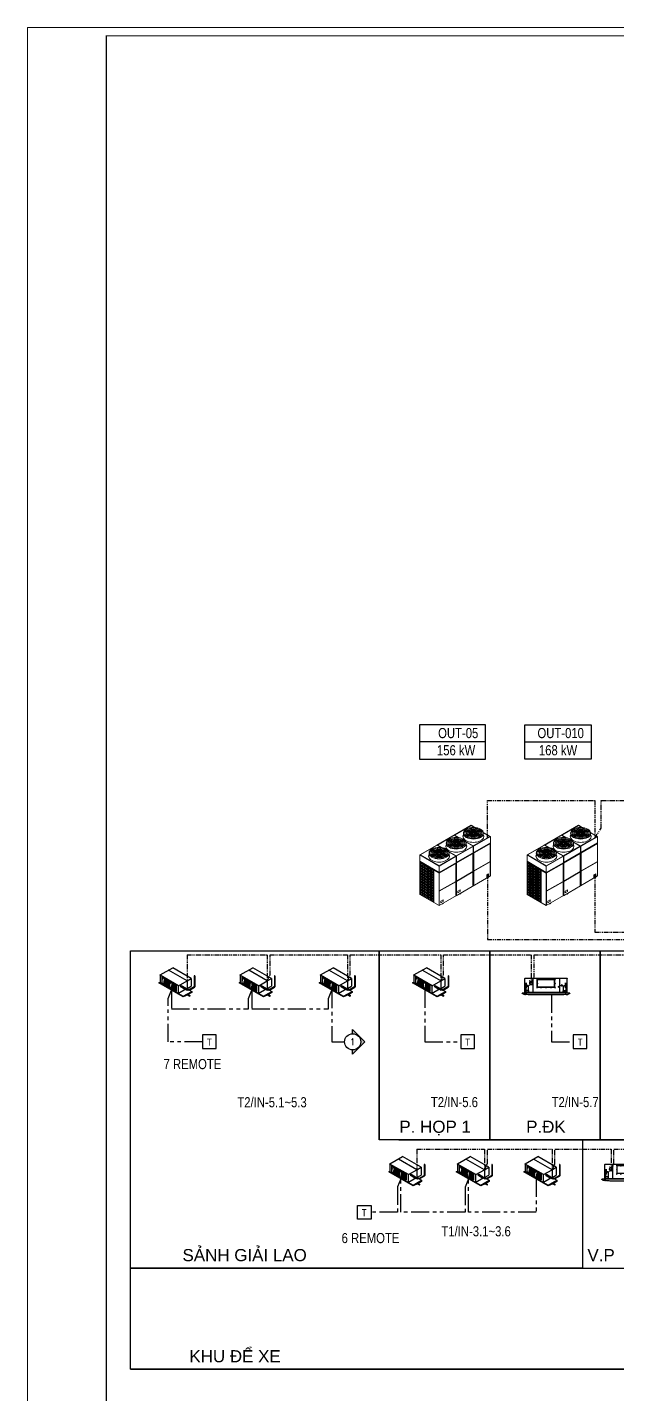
# Model space of a CAD drawing. Header units: millimetres. Extents: x -91525 to 4597779, y -698580 to 576167.
# Drawn here: x -91525 to -71019, y -91831 to -44359 of the extents above; entities that cross this region are included whole.
import ezdxf
from ezdxf.enums import TextEntityAlignment as Align

# ---------------------------------------------------------------- set-up
doc = ezdxf.new("R2010")
doc.units = ezdxf.units.MM
for name, pattern in [('CONTINOUS', [0]), ('HIDDEN', [0.375, 0.25, -0.125]), ('PHANTOM', [63.5, 31.75, -6.35, 6.35, -6.35, 6.35, -6.35]), ('PHANTOM2', [1.25, 0.625, -0.125, 0.125, -0.125, 0.125, -0.125])]:
    doc.linetypes.add(name, pattern=pattern)
doc.layers.get('DEFPOINTS').update_dxf_attribs({"lineweight": 5})
for name, color, linetype in [('!-AC-CHWS PIPE', 4, 'Continuous'), ('!-AC-EQUIPEMNT', 3, 'Continuous'), ('0-----BMS.L.thermo', 3, 'Continuous'), ('0---control-remote', 2, 'HIDDEN'), ('AC-EQU', 3, 'Continuous'), ('AirC- Machine', 3, 'CONTINOUS'), ('DAY-CS', 4, 'HIDDEN'), ('P-PL31-35$0$I-NOTE', 8, 'Continuous')]:
    doc.layers.add(name, color=color, linetype=linetype)
for name, color, linetype, lineweight in [('0---CONTROL', 6, 'PHANTOM', 30), ('AC-equip', 3, 'Continuous', 15), ('KHUNG TEN SD3 - Ariyana 2007$0$0-CON', 253, 'Continuous', 0)]:
    doc.layers.add(name, color=color, linetype=linetype, lineweight=lineweight)
doc.styles.add('0-----E.Arial', font='arial.ttf')
doc.styles.add('E-Dia-TEXT', font='romans.shx', dxfattribs={"width": 0.85, "bigfont": 'vns.shx'})
doc.styles.add('GHS', font='nghia5.shx', dxfattribs={"width": 0.8, "bigfont": 'bigfont.shx'})
doc.styles.add('P-PL31-35$0$Arial', font='arial.ttf')

# ---------------------------------------------------------------- blocks, each defined once
blk = doc.blocks.new('RX48M')
at = {"color": 0, "ltscale": 2.5}
for p, q in [((-1929, 822), (-1677, 968)), ((-1889, 825), (-1677, 948)), ((558, -322), (-1677, 968)), ((-594, 323), (-1677, 948)), ((-2934, 242), (-2476, 507)), ((-2934, 242), (-2934, -2338)), ((-2934, 242), (-700, -1048)), ((-2899, 242), (-2481, 484)), ((-2899, 242), (-1817, -383)), ((-2464, 247), (-2464, 355)), ((-2436, 555), (-2186, 511)), ((-2436, 340), (-1903, 434)), ((-2277, 708), (-1883, 480)), ((-2277, 187), (-2092, 294)), ((-1903, 660), (-1957, 808)), ((-1957, 87), (-1842, 402)), ((-1809, 493), (-1695, 808)), ((-1769, 414), (-1374, 187)), ((-1749, 461), (-1215, 555)), ((-1695, 87), (-1748, 235)), ((-1560, 601), (-1374, 708)), ((-1466, 384), (-1215, 340)), ((-1188, 247), (-1188, 355)), ((-1157, 61), (-762, -167)), ((-860, 170), (-594, 323)), ((-783, 13), (-837, 161)), ((-816, 175), (-577, 313)), ((-689, -154), (-574, 161)), ((523, -322), (-577, 313)), ((-439, -46), (-254, 61)), ((-2934, -172), (-700, -1462)), ((-2934, -224), (-700, -1514)), ((-2917, -234), (-2917, -2348)), ((-1860, -844), (-1860, -2958)), ((-1842, -834), (-1842, -2968)), ((-1834, -393), (-1834, -859)), ((-1818, -402), (-1818, -868)), ((-1817, -383), (-1345, -111)), ((-1811, -892), (-1811, -2986)), ((-1800, -393), (-1354, -136)), ((-1800, -393), (-700, -1028)), ((-1794, -882), (-1794, -2996)), ((-1344, -400), (-1344, -292)), ((-1316, -92), (-1065, -136)), ((-1316, -307), (-783, -213)), ((-1157, -460), (-972, -353)), ((-837, -560), (-722, -245)), ((-700, -1048), (558, -322)), ((-700, -1028), (523, -322)), ((-698, -1049), (-235, -781)), ((-648, -233), (-254, -460)), ((-628, -186), (-95, -92)), ((-574, -560), (-628, -412)), ((-345, -263), (-95, -307)), ((-197, -738), (53, -782)), ((-197, -953), (336, -859)), ((-67, -400), (-67, -292)), ((-38, -585), (356, -812)), ((259, -476), (524, -323)), ((336, -633), (282, -485)), ((282, -1206), (396, -891)), ((302, -471), (559, -323)), ((430, -800), (544, -485)), ((470, -878), (864, -1106)), ((490, -832), (1023, -738)), ((1642, -968), (542, -333)), ((1676, -968), (559, -323)), ((679, -692), (864, -585)), ((-2917, -1404), (-1860, -2014)), ((-2917, -1424), (-1860, -2034)), ((-717, -1504), (-717, -3618)), ((-715, -1039), (-713, -3620)), ((-715, -1453), (419, -2108)), ((-715, -1505), (419, -2159)), ((-700, -1048), (-700, -3628)), ((-700, -1048), (-697, -3629)), ((-698, -1049), (419, -1694)), ((-693, -1538), (-693, -3632)), ((-681, -1039), (419, -1674)), ((-676, -1528), (-676, -3642)), ((-225, -1045), (-225, -938)), ((-38, -1106), (147, -999)), ((419, -1694), (1676, -968)), ((419, -1674), (1642, -968)), ((419, -2107), (1676, -1381)), ((419, -2159), (1676, -1433)), ((419, -1694), (419, -4274)), ((544, -1206), (490, -1058)), ((773, -909), (1023, -953)), ((1051, -1045), (1051, -938)), ((1100, -1766), (1100, -3881)), ((1117, -1756), (1117, -3871)), ((1169, -1782), (1169, -1894)), ((1176, -1770), (1242, -1731)), ((1249, -1735), (1249, -1847)), ((1290, -1712), (1290, -1824)), ((1297, -1700), (1364, -1661)), ((1371, -1665), (1371, -1777)), ((1419, -1637), (1419, -1749)), ((1426, -1625), (1492, -1587)), ((1426, -1753), (1492, -1715)), ((1426, -1798), (1492, -1760)), ((1499, -1591), (1499, -1703)), ((1499, -1764), (1499, -1876)), ((1548, -1563), (1548, -1675)), ((1548, -1736), (1548, -1848)), ((1555, -1551), (1621, -1513)), ((1555, -1679), (1621, -1641)), ((1555, -1724), (1621, -1685)), ((1628, -1517), (1628, -1629)), ((1628, -1689), (1628, -1801)), ((1676, -968), (1676, -3548)), ((-2934, -2338), (-700, -3628)), ((-2814, -2196), (-2692, -2266)), ((-2814, -2408), (-2814, -2196)), ((-2786, -2423), (-2806, -2445)), ((-2806, -2445), (-2754, -2475)), ((-2753, -2441), (-2788, -2462)), ((-2785, -2440), (-2744, -2464)), ((-2754, -2475), (-2717, -2463)), ((-2692, -2478), (-2692, -2266)), ((-1794, -2052), (-717, -2674)), ((-1794, -2072), (-717, -2694)), ((401, -2149), (401, -4264)), ((765, -1959), (765, -4074)), ((783, -1949), (783, -4064)), ((821, -1983), (821, -2095)), ((821, -2155), (821, -2267)), ((821, -2328), (821, -2440)), ((821, -2501), (821, -2613)), ((821, -2674), (821, -2786)), ((828, -1971), (894, -1932)), ((828, -2099), (894, -2060)), ((828, -2143), (894, -2105)), ((828, -2271), (894, -2233)), ((828, -2316), (894, -2278)), ((828, -2444), (894, -2406)), ((828, -2489), (894, -2451)), ((828, -2617), (894, -2579)), ((828, -2662), (894, -2623)), ((901, -1936), (901, -2048)), ((901, -2109), (901, -2221)), ((901, -2282), (901, -2394)), ((901, -2455), (901, -2567)), ((901, -2627), (901, -2739)), ((930, -1864), (930, -3979)), ((947, -1854), (947, -3969)), ((984, -1888), (984, -2000)), ((984, -2061), (984, -2173)), ((984, -2234), (984, -2346)), ((984, -2407), (984, -2519)), ((984, -2579), (984, -2691)), ((991, -1876), (1058, -1838)), ((991, -2004), (1058, -1966)), ((991, -2049), (1058, -2011)), ((991, -2177), (1058, -2139)), ((991, -2222), (1058, -2183)), ((991, -2350), (1058, -2312)), ((991, -2395), (1058, -2356)), ((991, -2523), (1058, -2484)), ((991, -2567), (1058, -2529)), ((991, -2695), (1058, -2657)), ((1065, -1842), (1065, -1954)), ((1065, -2015), (1065, -2127)), ((1065, -2187), (1065, -2300)), ((1065, -2360), (1065, -2472)), ((1065, -2533), (1065, -2645)), ((1169, -1954), (1169, -2066)), ((1169, -2127), (1169, -2239)), ((1169, -2300), (1169, -2412)), ((1169, -2473), (1169, -2585)), ((1169, -2646), (1169, -2758)), ((1176, -1898), (1242, -1859)), ((1176, -1942), (1242, -1904)), ((1176, -2070), (1242, -2032)), ((1176, -2115), (1242, -2077)), ((1176, -2243), (1242, -2205)), ((1176, -2288), (1242, -2250)), ((1176, -2416), (1242, -2378)), ((1176, -2461), (1242, -2422)), ((1176, -2589), (1242, -2551)), ((1176, -2634), (1242, -2595)), ((1249, -1908), (1249, -2020)), ((1249, -2081), (1249, -2193)), ((1249, -2254), (1249, -2366)), ((1249, -2426), (1249, -2539)), ((1249, -2599), (1249, -2711)), ((1290, -1884), (1290, -1996)), ((1290, -2057), (1290, -2169)), ((1290, -2230), (1290, -2342)), ((1290, -2403), (1290, -2515)), ((1290, -2575), (1290, -2687)), ((1297, -1828), (1364, -1789)), ((1297, -1872), (1364, -1834)), ((1297, -2000), (1364, -1962)), ((1297, -2045), (1364, -2007)), ((1297, -2173), (1364, -2135)), ((1297, -2218), (1364, -2180)), ((1297, -2346), (1364, -2308)), ((1297, -2391), (1364, -2352)), ((1297, -2519), (1364, -2480)), ((1297, -2563), (1364, -2525)), ((1297, -2691), (1364, -2653)), ((1371, -1838), (1371, -1950)), ((1371, -2011), (1371, -2123)), ((1371, -2184), (1371, -2296)), ((1371, -2356), (1371, -2468)), ((1371, -2529), (1371, -2641)), ((1419, -1810), (1419, -1922)), ((1419, -1983), (1419, -2095)), ((1419, -2156), (1419, -2268)), ((1419, -2328), (1419, -2440)), ((1419, -2501), (1419, -2613)), ((1419, -2674), (1419, -2786)), ((1426, -1926), (1492, -1888)), ((1426, -1971), (1492, -1932)), ((1426, -2099), (1492, -2061)), ((1426, -2144), (1492, -2105)), ((1426, -2272), (1492, -2233)), ((1426, -2316), (1492, -2278)), ((1426, -2444), (1492, -2406)), ((1426, -2489), (1492, -2451)), ((1426, -2617), (1492, -2579)), ((1426, -2662), (1492, -2624)), ((1499, -1936), (1499, -2049)), ((1499, -2109), (1499, -2221)), ((1499, -2282), (1499, -2394)), ((1499, -2455), (1499, -2567)), ((1499, -2628), (1499, -2740)), ((1548, -1909), (1548, -2021)), ((1548, -2081), (1548, -2193)), ((1548, -2254), (1548, -2366)), ((1548, -2427), (1548, -2539)), ((1548, -2600), (1548, -2712)), ((1555, -1852), (1621, -1813)), ((1555, -1897), (1621, -1858)), ((1555, -2025), (1621, -1986)), ((1555, -2069), (1621, -2031)), ((1555, -2197), (1621, -2159)), ((1555, -2242), (1621, -2204)), ((1555, -2370), (1621, -2332)), ((1555, -2415), (1621, -2377)), ((1555, -2543), (1621, -2505)), ((1555, -2588), (1621, -2549)), ((1628, -1862), (1628, -1974)), ((1628, -2035), (1628, -2147)), ((1628, -2208), (1628, -2320)), ((1628, -2381), (1628, -2493)), ((1628, -2553), (1628, -2665)), ((-977, -3468), (-997, -3489)), ((-997, -3489), (-946, -3519)), ((-944, -3486), (-979, -3506)), ((-976, -3484), (-935, -3508)), ((-958, -3252), (-958, -3364)), ((-958, -3252), (-810, -3337)), ((-958, -3364), (-810, -3450)), ((-946, -3519), (-908, -3508)), ((-810, -3337), (-810, -3450)), ((-676, -2698), (401, -3319)), ((-676, -2718), (401, -3339)), ((419, -4274), (1676, -3548)), ((821, -2846), (821, -2958)), ((821, -3019), (821, -3131)), ((821, -3192), (821, -3304)), ((821, -3365), (821, -3477)), ((821, -3537), (821, -3650)), ((828, -2790), (894, -2751)), ((828, -2834), (894, -2796)), ((828, -2962), (894, -2924)), ((828, -3007), (894, -2969)), ((828, -3135), (894, -3097)), ((828, -3180), (894, -3142)), ((828, -3308), (894, -3270)), ((828, -3353), (894, -3314)), ((828, -3481), (894, -3442)), ((828, -3525), (894, -3487)), ((901, -2800), (901, -2912)), ((901, -2973), (901, -3085)), ((901, -3146), (901, -3258)), ((901, -3318), (901, -3430)), ((901, -3491), (901, -3603)), ((984, -2752), (984, -2864)), ((984, -2925), (984, -3037)), ((984, -3098), (984, -3210)), ((984, -3270), (984, -3382)), ((984, -3443), (984, -3555)), ((991, -2740), (1058, -2702)), ((991, -2868), (1058, -2830)), ((991, -2913), (1058, -2875)), ((991, -3041), (1058, -3003)), ((991, -3086), (1058, -3047)), ((991, -3214), (1058, -3175)), ((991, -3258), (1058, -3220)), ((991, -3386), (1058, -3348)), ((991, -3431), (1058, -3393)), ((991, -3559), (1058, -3521)), ((991, -3604), (1058, -3566)), ((1065, -2706), (1065, -2818)), ((1065, -2879), (1065, -2991)), ((1065, -3051), (1065, -3163)), ((1065, -3224), (1065, -3336)), ((1065, -3397), (1065, -3509)), ((1169, -2818), (1169, -2930)), ((1169, -2991), (1169, -3103)), ((1169, -3164), (1169, -3276)), ((1169, -3337), (1169, -3449)), ((1169, -3509), (1169, -3621)), ((1176, -2762), (1242, -2723)), ((1176, -2806), (1242, -2768)), ((1176, -2934), (1242, -2896)), ((1176, -2979), (1242, -2941)), ((1176, -3107), (1242, -3069)), ((1176, -3152), (1242, -3114)), ((1176, -3280), (1242, -3242)), ((1176, -3325), (1242, -3286)), ((1176, -3453), (1242, -3414)), ((1176, -3497), (1242, -3459)), ((1249, -2772), (1249, -2884)), ((1249, -2945), (1249, -3057)), ((1249, -3118), (1249, -3230)), ((1249, -3290), (1249, -3402)), ((1249, -3463), (1249, -3575)), ((1290, -2748), (1290, -2860)), ((1290, -2921), (1290, -3033)), ((1290, -3094), (1290, -3206)), ((1290, -3266), (1290, -3379)), ((1290, -3439), (1290, -3551)), ((1297, -2736), (1364, -2698)), ((1297, -2864), (1364, -2826)), ((1297, -2909), (1364, -2871)), ((1297, -3037), (1364, -2999)), ((1297, -3082), (1364, -3043)), ((1297, -3210), (1364, -3171)), ((1297, -3254), (1364, -3216)), ((1297, -3383), (1364, -3344)), ((1297, -3427), (1364, -3389)), ((1297, -3555), (1364, -3517)), ((1297, -3600), (1364, -3562)), ((1371, -2702), (1371, -2814)), ((1371, -2875), (1371, -2987)), ((1371, -3047), (1371, -3159)), ((1371, -3220), (1371, -3332)), ((1371, -3393), (1371, -3505)), ((1371, -3566), (1371, -3678)), ((1419, -2847), (1419, -2959)), ((1419, -3019), (1419, -3131)), ((1419, -3192), (1419, -3304)), ((1419, -3365), (1419, -3477)), ((1419, -3538), (1419, -3650)), ((1426, -2790), (1492, -2752)), ((1426, -2835), (1492, -2796)), ((1426, -2963), (1492, -2924)), ((1426, -3007), (1492, -2969)), ((1426, -3135), (1492, -3097)), ((1426, -3180), (1492, -3142)), ((1426, -3308), (1492, -3270)), ((1426, -3353), (1492, -3315)), ((1426, -3481), (1492, -3443)), ((1426, -3526), (1492, -3487)), ((1499, -2800), (1499, -2912)), ((1499, -2973), (1499, -3085)), ((1499, -3146), (1499, -3258)), ((1499, -3319), (1499, -3431)), ((1499, -3491), (1499, -3603)), ((1548, -2772), (1548, -2884)), ((1548, -2945), (1548, -3057)), ((1548, -3118), (1548, -3230)), ((1548, -3291), (1548, -3403)), ((1548, -3463), (1548, -3576)), ((1555, -2716), (1621, -2677)), ((1555, -2760), (1621, -2722)), ((1555, -2888), (1621, -2850)), ((1555, -2933), (1621, -2895)), ((1555, -3061), (1621, -3023)), ((1555, -3106), (1621, -3068)), ((1555, -3234), (1621, -3196)), ((1555, -3279), (1621, -3240)), ((1555, -3407), (1621, -3368)), ((1555, -3451), (1621, -3413)), ((1555, -3580), (1621, -3541)), ((1628, -2726), (1628, -2838)), ((1628, -2899), (1628, -3011)), ((1628, -3072), (1628, -3184)), ((1628, -3244), (1628, -3356)), ((1628, -3417), (1628, -3529)), ((-713, -3620), (419, -4274)), ((141, -4113), (121, -4135)), ((121, -4135), (173, -4165)), ((174, -4131), (139, -4152)), ((143, -4130), (183, -4154)), ((160, -3898), (160, -4010)), ((160, -3898), (308, -3983)), ((160, -4010), (308, -4095)), ((173, -4165), (210, -4153)), ((308, -3983), (308, -4095)), ((821, -3710), (821, -3822)), ((821, -3883), (821, -3995)), ((828, -3654), (894, -3615)), ((828, -3698), (894, -3660)), ((828, -3826), (894, -3788)), ((828, -3871), (894, -3833)), ((828, -3999), (894, -3961)), ((901, -3664), (901, -3776)), ((901, -3837), (901, -3949)), ((984, -3616), (984, -3728)), ((984, -3789), (984, -3901)), ((991, -3732), (1058, -3694)), ((991, -3777), (1058, -3738)), ((991, -3905), (1058, -3866)), ((1065, -3570), (1065, -3682)), ((1065, -3742), (1065, -3854)), ((1169, -3682), (1169, -3794)), ((1176, -3625), (1242, -3587)), ((1176, -3670), (1242, -3632)), ((1176, -3798), (1242, -3760)), ((1249, -3636), (1249, -3748)), ((1290, -3612), (1290, -3724)), ((1297, -3728), (1364, -3690)), ((1426, -3654), (1492, -3615))]:
    blk.add_line(p, q, dxfattribs=at)
for centre, major_axis, start_param, end_param in [((-1826, 247), (-683, 0), 5.952605, 9.755358), ((-705, -400), (-683, 0), 5.952605, 9.755358), ((413, -1045), (-683, 0), 5.952605, 9.755358), ((1176, -1778), (-4.9, -8.49), 3.926991, 5.497787), ((1242, -1739), (-4.9, -8.49), 2.356194, 3.926991), ((1297, -1708), (-4.9, -8.49), 3.926991, 5.497787), ((1364, -1669), (-4.9, -8.49), 2.356194, 3.926991), ((1364, -1781), (4.9, 8.49), 3.926991, 5.497787), ((1426, -1633), (-4.9, -8.49), 3.926991, 5.497787), ((1426, -1745), (4.9, 8.49), 2.356194, 3.926991), ((1492, -1595), (-4.9, -8.49), 2.356194, 3.926991), ((1492, -1707), (4.9, 8.49), 3.926991, 5.497787), ((1492, -1768), (-4.9, -8.49), 2.356194, 3.926991), ((1555, -1559), (-4.9, -8.49), 3.926991, 5.497787), ((1555, -1671), (4.9, 8.49), 2.356194, 3.926991), ((1555, -1732), (-4.9, -8.49), 3.926991, 5.497787), ((1621, -1521), (-4.9, -8.49), 2.356194, 3.926991), ((1621, -1633), (4.9, 8.49), 3.926991, 5.497787), ((1621, -1693), (-4.9, -8.49), 2.356194, 3.926991), ((828, -1979), (-4.9, -8.49), 3.926991, 5.497787), ((828, -2091), (4.9, 8.49), 2.356194, 3.926991), ((828, -2151), (-4.9, -8.49), 3.926991, 5.497787), ((828, -2263), (4.9, 8.49), 2.356194, 3.926991), ((828, -2324), (-4.9, -8.49), 3.926991, 5.497787), ((828, -2436), (4.9, 8.49), 2.356194, 3.926991), ((828, -2497), (-4.9, -8.49), 3.926991, 5.497787), ((828, -2609), (4.9, 8.49), 2.356194, 3.926991), ((828, -2670), (-4.9, -8.49), 3.926991, 5.497787), ((894, -1940), (-4.9, -8.49), 2.356194, 3.926991), ((894, -2052), (4.9, 8.49), 3.926991, 5.497787), ((894, -2113), (-4.9, -8.49), 2.356194, 3.926991), ((894, -2225), (4.9, 8.49), 3.926991, 5.497787), ((894, -2286), (-4.9, -8.49), 2.356194, 3.926991), ((894, -2398), (4.9, 8.49), 3.926991, 5.497787), ((894, -2459), (-4.9, -8.49), 2.356194, 3.926991), ((894, -2571), (4.9, 8.49), 3.926991, 5.497787), ((894, -2631), (-4.9, -8.49), 2.356194, 3.926991), ((991, -1884), (-4.9, -8.49), 3.926991, 5.497787), ((991, -1996), (4.9, 8.49), 2.356194, 3.926991), ((991, -2057), (-4.9, -8.49), 3.926991, 5.497787), ((991, -2169), (4.9, 8.49), 2.356194, 3.926991), ((991, -2230), (-4.9, -8.49), 3.926991, 5.497787), ((991, -2342), (4.9, 8.49), 2.356194, 3.926991), ((991, -2403), (-4.9, -8.49), 3.926991, 5.497787), ((991, -2515), (4.9, 8.49), 2.356194, 3.926991), ((991, -2575), (-4.9, -8.49), 3.926991, 5.497787), ((1058, -1846), (-4.9, -8.49), 2.356194, 3.926991), ((1058, -1958), (4.9, 8.49), 3.926991, 5.497787), ((1058, -2019), (-4.9, -8.49), 2.356194, 3.926991), ((1058, -2131), (4.9, 8.49), 3.926991, 5.497787), ((1058, -2191), (-4.9, -8.49), 2.356194, 3.926991), ((1058, -2304), (4.9, 8.49), 3.926991, 5.497787), ((1058, -2364), (-4.9, -8.49), 2.356194, 3.926991), ((1058, -2476), (4.9, 8.49), 3.926991, 5.497787), ((1058, -2537), (-4.9, -8.49), 2.356194, 3.926991), ((1058, -2649), (4.9, 8.49), 3.926991, 5.497787), ((1176, -1890), (4.9, 8.49), 2.356194, 3.926991), ((1176, -1950), (-4.9, -8.49), 3.926991, 5.497787), ((1176, -2062), (4.9, 8.49), 2.356194, 3.926991), ((1176, -2123), (-4.9, -8.49), 3.926991, 5.497787), ((1176, -2235), (4.9, 8.49), 2.356194, 3.926991), ((1176, -2296), (-4.9, -8.49), 3.926991, 5.497787), ((1176, -2408), (4.9, 8.49), 2.356194, 3.926991), ((1176, -2469), (-4.9, -8.49), 3.926991, 5.497787), ((1176, -2581), (4.9, 8.49), 2.356194, 3.926991), ((1176, -2642), (-4.9, -8.49), 3.926991, 5.497787), ((1242, -1851), (4.9, 8.49), 3.926991, 5.497787), ((1242, -1912), (-4.9, -8.49), 2.356194, 3.926991), ((1242, -2024), (4.9, 8.49), 3.926991, 5.497787), ((1242, -2085), (-4.9, -8.49), 2.356194, 3.926991), ((1242, -2197), (4.9, 8.49), 3.926991, 5.497787), ((1242, -2258), (-4.9, -8.49), 2.356194, 3.926991), ((1242, -2370), (4.9, 8.49), 3.926991, 5.497787), ((1242, -2430), (-4.9, -8.49), 2.356194, 3.926991), ((1242, -2543), (4.9, 8.49), 3.926991, 5.497787), ((1242, -2603), (-4.9, -8.49), 2.356194, 3.926991), ((1297, -1820), (4.9, 8.49), 2.356194, 3.926991), ((1297, -1880), (-4.9, -8.49), 3.926991, 5.497787), ((1297, -1992), (4.9, 8.49), 2.356194, 3.926991), ((1297, -2053), (-4.9, -8.49), 3.926991, 5.497787), ((1297, -2165), (4.9, 8.49), 2.356194, 3.926991), ((1297, -2226), (-4.9, -8.49), 3.926991, 5.497787), ((1297, -2338), (4.9, 8.49), 2.356194, 3.926991), ((1297, -2399), (-4.9, -8.49), 3.926991, 5.497787), ((1297, -2511), (4.9, 8.49), 2.356194, 3.926991), ((1297, -2571), (-4.9, -8.49), 3.926991, 5.497787), ((1364, -1842), (-4.9, -8.49), 2.356194, 3.926991), ((1364, -1954), (4.9, 8.49), 3.926991, 5.497787), ((1364, -2015), (-4.9, -8.49), 2.356194, 3.926991), ((1364, -2127), (4.9, 8.49), 3.926991, 5.497787), ((1364, -2188), (-4.9, -8.49), 2.356194, 3.926991), ((1364, -2300), (4.9, 8.49), 3.926991, 5.497787), ((1364, -2360), (-4.9, -8.49), 2.356194, 3.926991), ((1364, -2472), (4.9, 8.49), 3.926991, 5.497787), ((1364, -2533), (-4.9, -8.49), 2.356194, 3.926991), ((1364, -2645), (4.9, 8.49), 3.926991, 5.497787), ((1426, -1806), (-4.9, -8.49), 3.926991, 5.497787), ((1426, -1918), (4.9, 8.49), 2.356194, 3.926991), ((1426, -1979), (-4.9, -8.49), 3.926991, 5.497787), ((1426, -2091), (4.9, 8.49), 2.356194, 3.926991), ((1426, -2152), (-4.9, -8.49), 3.926991, 5.497787), ((1426, -2264), (4.9, 8.49), 2.356194, 3.926991), ((1426, -2324), (-4.9, -8.49), 3.926991, 5.497787), ((1426, -2436), (4.9, 8.49), 2.356194, 3.926991), ((1426, -2497), (-4.9, -8.49), 3.926991, 5.497787), ((1426, -2609), (4.9, 8.49), 2.356194, 3.926991), ((1426, -2670), (-4.9, -8.49), 3.926991, 5.497787), ((1492, -1880), (4.9, 8.49), 3.926991, 5.497787), ((1492, -1940), (-4.9, -8.49), 2.356194, 3.926991), ((1492, -2053), (4.9, 8.49), 3.926991, 5.497787), ((1492, -2113), (-4.9, -8.49), 2.356194, 3.926991), ((1492, -2225), (4.9, 8.49), 3.926991, 5.497787), ((1492, -2286), (-4.9, -8.49), 2.356194, 3.926991), ((1492, -2398), (4.9, 8.49), 3.926991, 5.497787), ((1492, -2459), (-4.9, -8.49), 2.356194, 3.926991), ((1492, -2571), (4.9, 8.49), 3.926991, 5.497787), ((1492, -2632), (-4.9, -8.49), 2.356194, 3.926991), ((1555, -1844), (4.9, 8.49), 2.356194, 3.926991), ((1555, -1905), (-4.9, -8.49), 3.926991, 5.497787), ((1555, -2017), (4.9, 8.49), 2.356194, 3.926991), ((1555, -2077), (-4.9, -8.49), 3.926991, 5.497787), ((1555, -2189), (4.9, 8.49), 2.356194, 3.926991), ((1555, -2250), (-4.9, -8.49), 3.926991, 5.497787), ((1555, -2362), (4.9, 8.49), 2.356194, 3.926991), ((1555, -2423), (-4.9, -8.49), 3.926991, 5.497787), ((1555, -2535), (4.9, 8.49), 2.356194, 3.926991), ((1555, -2596), (-4.9, -8.49), 3.926991, 5.497787), ((1621, -1805), (4.9, 8.49), 3.926991, 5.497787), ((1621, -1866), (-4.9, -8.49), 2.356194, 3.926991), ((1621, -1978), (4.9, 8.49), 3.926991, 5.497787), ((1621, -2039), (-4.9, -8.49), 2.356194, 3.926991), ((1621, -2151), (4.9, 8.49), 3.926991, 5.497787), ((1621, -2212), (-4.9, -8.49), 2.356194, 3.926991), ((1621, -2324), (4.9, 8.49), 3.926991, 5.497787), ((1621, -2385), (-4.9, -8.49), 2.356194, 3.926991), ((1621, -2497), (4.9, 8.49), 3.926991, 5.497787), ((1621, -2557), (-4.9, -8.49), 2.356194, 3.926991), ((1621, -2669), (4.9, 8.49), 3.926991, 5.497787), ((828, -2782), (4.9, 8.49), 2.356194, 3.926991), ((828, -2842), (-4.9, -8.49), 3.926991, 5.497787), ((828, -2954), (4.9, 8.49), 2.356194, 3.926991), ((828, -3015), (-4.9, -8.49), 3.926991, 5.497787), ((828, -3127), (4.9, 8.49), 2.356194, 3.926991), ((828, -3188), (-4.9, -8.49), 3.926991, 5.497787), ((828, -3300), (4.9, 8.49), 2.356194, 3.926991), ((828, -3361), (-4.9, -8.49), 3.926991, 5.497787), ((828, -3473), (4.9, 8.49), 2.356194, 3.926991), ((828, -3533), (-4.9, -8.49), 3.926991, 5.497787), ((894, -2743), (4.9, 8.49), 3.926991, 5.497787), ((894, -2804), (-4.9, -8.49), 2.356194, 3.926991), ((894, -2916), (4.9, 8.49), 3.926991, 5.497787), ((894, -2977), (-4.9, -8.49), 2.356194, 3.926991), ((894, -3089), (4.9, 8.49), 3.926991, 5.497787), ((894, -3150), (-4.9, -8.49), 2.356194, 3.926991), ((894, -3262), (4.9, 8.49), 3.926991, 5.497787), ((894, -3322), (-4.9, -8.49), 2.356194, 3.926991), ((894, -3434), (4.9, 8.49), 3.926991, 5.497787), ((894, -3495), (-4.9, -8.49), 2.356194, 3.926991), ((991, -2687), (4.9, 8.49), 2.356194, 3.926991), ((991, -2748), (-4.9, -8.49), 3.926991, 5.497787), ((991, -2860), (4.9, 8.49), 2.356194, 3.926991), ((991, -2921), (-4.9, -8.49), 3.926991, 5.497787), ((991, -3033), (4.9, 8.49), 2.356194, 3.926991), ((991, -3094), (-4.9, -8.49), 3.926991, 5.497787), ((991, -3206), (4.9, 8.49), 2.356194, 3.926991), ((991, -3266), (-4.9, -8.49), 3.926991, 5.497787), ((991, -3378), (4.9, 8.49), 2.356194, 3.926991), ((991, -3439), (-4.9, -8.49), 3.926991, 5.497787), ((991, -3551), (4.9, 8.49), 2.356194, 3.926991), ((1058, -2710), (-4.9, -8.49), 2.356194, 3.926991), ((1058, -2822), (4.9, 8.49), 3.926991, 5.497787), ((1058, -2883), (-4.9, -8.49), 2.356194, 3.926991), ((1058, -2995), (4.9, 8.49), 3.926991, 5.497787), ((1058, -3055), (-4.9, -8.49), 2.356194, 3.926991), ((1058, -3167), (4.9, 8.49), 3.926991, 5.497787), ((1058, -3228), (-4.9, -8.49), 2.356194, 3.926991), ((1058, -3340), (4.9, 8.49), 3.926991, 5.497787), ((1058, -3401), (-4.9, -8.49), 2.356194, 3.926991), ((1058, -3513), (4.9, 8.49), 3.926991, 5.497787), ((1058, -3574), (-4.9, -8.49), 2.356194, 3.926991), ((1176, -2754), (4.9, 8.49), 2.356194, 3.926991), ((1176, -2814), (-4.9, -8.49), 3.926991, 5.497787), ((1176, -2926), (4.9, 8.49), 2.356194, 3.926991), ((1176, -2987), (-4.9, -8.49), 3.926991, 5.497787), ((1176, -3099), (4.9, 8.49), 2.356194, 3.926991), ((1176, -3160), (-4.9, -8.49), 3.926991, 5.497787), ((1176, -3272), (4.9, 8.49), 2.356194, 3.926991), ((1176, -3333), (-4.9, -8.49), 3.926991, 5.497787), ((1176, -3445), (4.9, 8.49), 2.356194, 3.926991), ((1176, -3505), (-4.9, -8.49), 3.926991, 5.497787), ((1242, -2715), (4.9, 8.49), 3.926991, 5.497787), ((1242, -2776), (-4.9, -8.49), 2.356194, 3.926991), ((1242, -2888), (4.9, 8.49), 3.926991, 5.497787), ((1242, -2949), (-4.9, -8.49), 2.356194, 3.926991), ((1242, -3061), (4.9, 8.49), 3.926991, 5.497787), ((1242, -3122), (-4.9, -8.49), 2.356194, 3.926991), ((1242, -3234), (4.9, 8.49), 3.926991, 5.497787), ((1242, -3294), (-4.9, -8.49), 2.356194, 3.926991), ((1242, -3406), (4.9, 8.49), 3.926991, 5.497787), ((1242, -3467), (-4.9, -8.49), 2.356194, 3.926991), ((1297, -2683), (4.9, 8.49), 2.356194, 3.926991), ((1297, -2744), (-4.9, -8.49), 3.926991, 5.497787), ((1297, -2856), (4.9, 8.49), 2.356194, 3.926991), ((1297, -2917), (-4.9, -8.49), 3.926991, 5.497787), ((1297, -3029), (4.9, 8.49), 2.356194, 3.926991), ((1297, -3090), (-4.9, -8.49), 3.926991, 5.497787), ((1297, -3202), (4.9, 8.49), 2.356194, 3.926991), ((1297, -3262), (-4.9, -8.49), 3.926991, 5.497787), ((1297, -3375), (4.9, 8.49), 2.356194, 3.926991), ((1297, -3435), (-4.9, -8.49), 3.926991, 5.497787), ((1297, -3547), (4.9, 8.49), 2.356194, 3.926991), ((1364, -2706), (-4.9, -8.49), 2.356194, 3.926991), ((1364, -2818), (4.9, 8.49), 3.926991, 5.497787), ((1364, -2879), (-4.9, -8.49), 2.356194, 3.926991), ((1364, -2991), (4.9, 8.49), 3.926991, 5.497787), ((1364, -3051), (-4.9, -8.49), 2.356194, 3.926991), ((1364, -3163), (4.9, 8.49), 3.926991, 5.497787), ((1364, -3224), (-4.9, -8.49), 2.356194, 3.926991), ((1364, -3336), (4.9, 8.49), 3.926991, 5.497787), ((1364, -3397), (-4.9, -8.49), 2.356194, 3.926991), ((1364, -3509), (4.9, 8.49), 3.926991, 5.497787), ((1364, -3570), (-4.9, -8.49), 2.356194, 3.926991), ((1426, -2782), (4.9, 8.49), 2.356194, 3.926991), ((1426, -2843), (-4.9, -8.49), 3.926991, 5.497787), ((1426, -2955), (4.9, 8.49), 2.356194, 3.926991), ((1426, -3015), (-4.9, -8.49), 3.926991, 5.497787), ((1426, -3127), (4.9, 8.49), 2.356194, 3.926991), ((1426, -3188), (-4.9, -8.49), 3.926991, 5.497787), ((1426, -3300), (4.9, 8.49), 2.356194, 3.926991), ((1426, -3361), (-4.9, -8.49), 3.926991, 5.497787), ((1426, -3473), (4.9, 8.49), 2.356194, 3.926991), ((1426, -3534), (-4.9, -8.49), 3.926991, 5.497787), ((1492, -2744), (4.9, 8.49), 3.926991, 5.497787), ((1492, -2804), (-4.9, -8.49), 2.356194, 3.926991), ((1492, -2916), (4.9, 8.49), 3.926991, 5.497787), ((1492, -2977), (-4.9, -8.49), 2.356194, 3.926991), ((1492, -3089), (4.9, 8.49), 3.926991, 5.497787), ((1492, -3150), (-4.9, -8.49), 2.356194, 3.926991), ((1492, -3262), (4.9, 8.49), 3.926991, 5.497787), ((1492, -3323), (-4.9, -8.49), 2.356194, 3.926991), ((1492, -3435), (4.9, 8.49), 3.926991, 5.497787), ((1492, -3495), (-4.9, -8.49), 2.356194, 3.926991), ((1555, -2708), (4.9, 8.49), 2.356194, 3.926991), ((1555, -2768), (-4.9, -8.49), 3.926991, 5.497787), ((1555, -2880), (4.9, 8.49), 2.356194, 3.926991), ((1555, -2941), (-4.9, -8.49), 3.926991, 5.497787), ((1555, -3053), (4.9, 8.49), 2.356194, 3.926991), ((1555, -3114), (-4.9, -8.49), 3.926991, 5.497787), ((1555, -3226), (4.9, 8.49), 2.356194, 3.926991), ((1555, -3287), (-4.9, -8.49), 3.926991, 5.497787), ((1555, -3399), (4.9, 8.49), 2.356194, 3.926991), ((1555, -3459), (-4.9, -8.49), 3.926991, 5.497787), ((1621, -2730), (-4.9, -8.49), 2.356194, 3.926991), ((1621, -2842), (4.9, 8.49), 3.926991, 5.497787), ((1621, -2903), (-4.9, -8.49), 2.356194, 3.926991), ((1621, -3015), (4.9, 8.49), 3.926991, 5.497787), ((1621, -3076), (-4.9, -8.49), 2.356194, 3.926991), ((1621, -3188), (4.9, 8.49), 3.926991, 5.497787), ((1621, -3248), (-4.9, -8.49), 2.356194, 3.926991), ((1621, -3360), (4.9, 8.49), 3.926991, 5.497787), ((1621, -3421), (-4.9, -8.49), 2.356194, 3.926991), ((1621, -3533), (4.9, 8.49), 3.926991, 5.497787), ((828, -3646), (4.9, 8.49), 2.356194, 3.926991), ((828, -3706), (-4.9, -8.49), 3.926991, 5.497787), ((828, -3818), (4.9, 8.49), 2.356194, 3.926991), ((828, -3879), (-4.9, -8.49), 3.926991, 5.497787), ((828, -3991), (4.9, 8.49), 2.356194, 3.926991), ((894, -3607), (4.9, 8.49), 3.926991, 5.497787), ((894, -3668), (-4.9, -8.49), 2.356194, 3.926991), ((894, -3780), (4.9, 8.49), 3.926991, 5.497787), ((894, -3841), (-4.9, -8.49), 2.356194, 3.926991), ((894, -3953), (4.9, 8.49), 3.926991, 5.497787), ((991, -3612), (-4.9, -8.49), 3.926991, 5.497787), ((991, -3724), (4.9, 8.49), 2.356194, 3.926991), ((991, -3785), (-4.9, -8.49), 3.926991, 5.497787), ((991, -3897), (4.9, 8.49), 2.356194, 3.926991), ((1058, -3686), (4.9, 8.49), 3.926991, 5.497787), ((1058, -3746), (-4.9, -8.49), 2.356194, 3.926991), ((1058, -3858), (4.9, 8.49), 3.926991, 5.497787), ((1176, -3617), (4.9, 8.49), 2.356194, 3.926991), ((1176, -3678), (-4.9, -8.49), 3.926991, 5.497787), ((1176, -3790), (4.9, 8.49), 2.356194, 3.926991), ((1242, -3579), (4.9, 8.49), 3.926991, 5.497787), ((1242, -3640), (-4.9, -8.49), 2.356194, 3.926991), ((1242, -3752), (4.9, 8.49), 3.926991, 5.497787), ((1297, -3608), (-4.9, -8.49), 3.926991, 5.497787), ((1297, -3720), (4.9, 8.49), 2.356194, 3.926991), ((1364, -3682), (4.9, 8.49), 3.926991, 5.497787), ((1426, -3646), (4.9, 8.49), 2.356194, 3.926991), ((1492, -3607), (4.9, 8.49), 3.926991, 5.497787), ((1555, -3572), (4.9, 8.49), 2.356194, 3.926991)]:
    blk.add_ellipse(centre, major_axis=major_axis, ratio=0.57735, start_param=start_param, end_param=end_param, dxfattribs=at)
for centre, major_axis in [((-1826, 447), (-658, 0)), ((-1826, 447), (-638, 0)), ((-1826, 447), (-552, 0)), ((-1826, 447), (-456, 0)), ((-1826, 447), (-376, 0)), ((-1826, 447), (-303, 0)), ((-1826, 447), (-240, 0)), ((-1826, 447), (-180, 0)), ((-1826, 447), (-136, 0)), ((-1826, 447), (-80.6, 0)), ((-705, -200), (-658, 0)), ((-705, -200), (-638, 0)), ((-705, -200), (-552, 0)), ((-705, -200), (-456, 0)), ((-705, -200), (-376, 0)), ((-705, -200), (-303, 0)), ((-705, -200), (-240, 0)), ((-705, -200), (-180, 0)), ((-705, -200), (-136, 0)), ((-705, -200), (-80.6, 0)), ((413, -845), (-658, 0)), ((413, -845), (-638, 0)), ((413, -845), (-552, 0)), ((413, -845), (-456, 0)), ((413, -845), (-376, 0)), ((413, -845), (-303, 0)), ((413, -845), (-240, 0)), ((413, -845), (-180, 0)), ((413, -845), (-136, 0)), ((413, -845), (-80.6, 0)), ((-2768, -2450), (-9.98, 0)), ((-959, -3494), (-9.98, 0)), ((160, -4140), (-9.98, 0))]:
    blk.add_ellipse(centre, major_axis=major_axis, ratio=0.57735, dxfattribs=at)
blk = doc.blocks.new('cattset 1 huong')
at = {"color": 8, "linetype": 'Continuous'}
for p, q in [((-11, 0), (-11, -449)), ((-11, 0), (11, 0)), ((11, 0), (11, -445))]:
    blk.add_line(p, q, dxfattribs=at)
at = {"color": 150, "ltscale": 10}
for p, q in [((139, -111), (916, 337)), ((315, -213), (1092, 236)), ((672, -418), (1444, 27)), ((1444, 33), (916, 337)), ((1444, 27), (1444, -94)), ((315, -213), (139, -111)), ((139, -111), (139, -438)), ((315, -540), (139, -438)), ((315, -213), (315, -462)), ((672, -418), (315, -213)), ((315, -462), (315, -540)), ((315, -540), (338, -553)), ((364, -568), (672, -745)), ((672, -745), (672, -418)), ((800, -672), (1444, -300)), ((1444, -94), (1444, -300)), ((800, -672), (672, -745))]:
    blk.add_line(p, q, dxfattribs=at)
at = {"color": 150}
blk.add_line((1444, 27), (1444, 33), dxfattribs=at)
at = {"color": 8}
for p, q in [((218, -601), (6, -478)), ((230, -578), (17, -455)), ((379, -529), (294, -578)), ((414, -538), (306, -601)), ((353, -533), (370, -523)), ((362, -538), (353, -533)), ((370, -523), (553, -418)), ((545, -433), (379, -529)), ((398, -559), (388, -553)), ((598, -444), (398, -559)), ((558, -456), (401, -546)), ((553, -418), (598, -444)), ((772, -656), (1366, -313)), ((772, -397), (777, -389)), ((772, -397), (772, -656)), ((1366, -49), (777, -389)), ((1050, -232), (1048, -497)), ((1093, -207), (1091, -472)), ((1366, -313), (1366, -49)), ((299, -767), (192, -829)), ((312, -790), (204, -853))]:
    blk.add_line(p, q, dxfattribs=at)
at = {"color": 252}
blk.add_line((315, -454), (315, -455), dxfattribs=at)
at = {"color": 252, "linetype": 'HIDDEN', "ltscale": 850}
for p, q in [((774, -414), (1000, -283)), ((774, -427), (1005, -292)), ((774, -447), (1014, -307)), ((774, -472), (1025, -326)), ((781, -500), (1034, -353)), ((784, -636), (1036, -489)), ((786, -629), (1038, -482)), ((788, -528), (1040, -381)), ((788, -619), (1040, -472)), ((789, -608), (1041, -461)), ((791, -551), (1043, -405)), ((791, -596), (1043, -449)), ((792, -571), (1044, -424)), ((792, -583), (1044, -437)), ((1092, -288), (1343, -142)), ((1093, -230), (1319, -99)), ((1093, -243), (1324, -108)), ((1093, -263), (1333, -123)), ((1100, -316), (1352, -169)), ((1103, -451), (1355, -305)), ((1104, -445), (1357, -298)), ((1107, -344), (1359, -197)), ((1107, -435), (1359, -288)), ((1108, -424), (1360, -277)), ((1110, -367), (1362, -221)), ((1110, -411), (1362, -265)), ((1111, -387), (1363, -240)), ((1111, -399), (1363, -253))]:
    blk.add_line(p, q, dxfattribs=at)
at = {"color": 150, "ltscale": 10}
for points in [[(315, -540), (239, -583)], [(474, -860), (474, -891), (1498, -300), (1444, -268)], [(214, -598), (118, -654)], [(118, -654), (118, -705)], [(474, -860), (118, -654)], [(118, -705), (262, -789)], [(288, -804), (474, -891)], [(672, -745), (474, -860)]]:
    blk.add_lwpolyline(points, dxfattribs=at)
at = {"color": 8, "linetype": 'Continuous'}
for centre, radius in [((22, -449), 33.8), ((22, -445), 11.2)]:
    blk.add_arc(centre, radius, 180, 240, dxfattribs=at)
at = {"color": 252}
for centre, radius, start, end in [((542, -572), 250, 345.36343, 22.21073), ((979, -310), 33.7, 52.91614, 105.479), ((794, -426), 250, 345.36343, 34.74743), ((1098, -444), 8.39, 209.06587, 302.00322), ((861, -388), 250, 345.36343, 22.21073), ((1298, -126), 33.7, 52.91614, 105.479), ((1113, -242), 250, 345.36343, 34.74743), ((780, -628), 8.39, 209.06587, 302.00322)]:
    blk.add_arc(centre, radius, start, end, dxfattribs=at)
at = {"color": 8}
for radius in [90.4, 64.6]:
    blk.add_arc((262, -522), radius, 240, 300, dxfattribs=at)
for centre in [(551, -444), (198, -841), (306, -779)]:
    blk.add_ellipse(centre, major_axis=(6.5, -11.2), ratio=0.57735, dxfattribs=at)
blk = doc.blocks.new('cs1')
at = {"layer": '!-AC-CHWS PIPE', "color": 3}
for p, q in [((-840, 70), (-840, 650)), ((824, 666), (-824, 666)), ((-528, 666), (-528, 340)), ((-350, 457), (-350, 588)), ((-346, 605), (-207, 605)), ((-346, 597), (-207, 597)), ((-342, 457), (-342, 588)), ((-193, 605), (-7, 605)), ((-193, 597), (-7, 597)), ((7, 605), (193, 605)), ((7, 597), (193, 597)), ((207, 605), (346, 605)), ((207, 597), (346, 597)), ((342, 457), (342, 588)), ((350, 457), (350, 588)), ((528, 666), (528, 100)), ((840, 70), (840, 650)), ((-950, 70), (950, 70)), ((-949, 64), (-950, 70)), ((-811, 15), (-858, 19)), ((840, 100), (-840, 100)), ((840, 90), (-840, 90)), ((-714, 370), (-838, 370)), ((-814, 338), (-838, 338)), ((-814, 340), (-814, 368)), ((-803, 358), (-814, 358)), ((-812, 340), (-812, 358)), ((-810, 15), (-807, 17)), ((-803, 340), (-803, 368)), ((-801, 338), (-778, 338)), ((-797, 384), (-797, 370)), ((-763, 384), (-797, 384)), ((-797, 338), (-797, 312)), ((-763, 332), (-797, 332)), ((-763, 312), (-797, 312)), ((-794, 170), (-794, 312)), ((-692, 170), (-794, 170)), ((-794, 170), (-790, 164)), ((-688, 164), (-790, 164)), ((-790, 100), (-790, 164)), ((-787, 384), (-787, 474)), ((-787, 384), (-787, 370)), ((-787, 338), (-787, 312)), ((-787, 276), (-787, 312)), ((-771, 276), (-787, 276)), ((-779, 340), (-779, 368)), ((-712, 358), (-779, 358)), ((-776, 340), (-776, 358)), ((-773, 384), (-773, 370)), ((-773, 358), (-773, 312)), ((-771, 384), (-771, 474)), ((-771, 276), (-771, 312)), ((-763, 384), (-763, 370)), ((-763, 358), (-763, 312)), ((-692, 352), (-763, 352)), ((-728, 120), (-726, 122)), ((-708, 120), (-728, 120)), ((-728, 120), (-712, 100)), ((-708, 122), (-726, 122)), ((-714, 370), (-710, 364)), ((-712, 358), (-708, 352)), ((-690, 364), (-710, 364)), ((-708, 122), (-692, 102)), ((-708, 120), (-708, 122)), ((-708, 120), (-694, 100)), ((-692, 170), (-692, 352)), ((-692, 170), (-688, 164)), ((-688, 102), (-692, 102)), ((-690, 170), (-690, 364)), ((-690, 170), (-686, 164)), ((-688, 102), (-688, 164)), ((-686, 100), (-686, 164)), ((-656, 386), (-630, 400)), ((-656, 354), (-656, 386)), ((-656, 354), (-630, 338)), ((-630, 400), (-602, 386)), ((-630, 338), (-602, 354)), ((-625, 0), (625, 0)), ((-602, 354), (-602, 386)), ((-520, 345), (-542, 333)), ((-542, 307), (-542, 333)), ((-520, 295), (-542, 307)), ((-528, 299), (-528, 100)), ((-498, 333), (-520, 345)), ((-498, 307), (-520, 295)), ((-498, 307), (-498, 333)), ((-350, 313), (-350, 443)), ((-346, 303), (-207, 303)), ((-346, 295), (-207, 295)), ((-342, 313), (-342, 443)), ((-193, 303), (-7, 303)), ((-193, 295), (-7, 295)), ((7, 303), (193, 303)), ((7, 295), (193, 295)), ((207, 303), (346, 303)), ((207, 295), (346, 295)), ((342, 313), (342, 443)), ((350, 313), (350, 443)), ((690, 170), (686, 164)), ((686, 100), (686, 164)), ((692, 170), (688, 164)), ((688, 164), (790, 164)), ((688, 102), (688, 164)), ((688, 102), (692, 102)), ((690, 170), (690, 364)), ((690, 364), (710, 364)), ((692, 170), (692, 352)), ((692, 352), (763, 352)), ((692, 170), (794, 170)), ((708, 122), (692, 102)), ((708, 120), (694, 100)), ((712, 358), (708, 352)), ((708, 122), (726, 122)), ((708, 120), (708, 122)), ((708, 120), (728, 120)), ((714, 370), (710, 364)), ((712, 358), (779, 358)), ((728, 120), (712, 100)), ((714, 370), (838, 370)), ((728, 120), (726, 122)), ((763, 384), (763, 370)), ((763, 384), (797, 384)), ((763, 358), (763, 312)), ((763, 332), (797, 332)), ((763, 312), (797, 312)), ((771, 384), (771, 474)), ((771, 276), (771, 312)), ((771, 276), (787, 276)), ((773, 384), (773, 370)), ((773, 358), (773, 312)), ((776, 340), (776, 358)), ((801, 338), (778, 338)), ((779, 340), (779, 368)), ((787, 384), (787, 474)), ((787, 384), (787, 370)), ((787, 338), (787, 312)), ((787, 276), (787, 312)), ((794, 170), (790, 164)), ((790, 100), (790, 164)), ((794, 170), (794, 312)), ((797, 384), (797, 370)), ((797, 338), (797, 312)), ((803, 340), (803, 368)), ((803, 358), (814, 358)), ((810, 15), (807, 17)), ((811, 15), (858, 19)), ((812, 340), (812, 358)), ((814, 340), (814, 368)), ((814, 338), (838, 338)), ((949, 64), (950, 70))]:
    blk.add_line(p, q, dxfattribs=at)
for centre, radius in [((-360, 615), 10), ((-360, 615), 8), ((-200, 615), 10), ((-200, 615), 8), ((0, 615), 10), ((0, 615), 8), ((200, 615), 10), ((200, 615), 8), ((360, 615), 10), ((360, 615), 8), ((534, 550), 5), ((646, 550), 5), ((-630, 370), 12.7), ((-520, 320), 6.4), ((-360, 450), 10), ((-360, 285), 10), ((-360, 450), 8), ((-360, 285), 8), ((-200, 285), 10), ((-200, 285), 8), ((0, 285), 10), ((0, 285), 8), ((200, 285), 10), ((200, 285), 8), ((360, 450), 10), ((360, 285), 10), ((360, 450), 8), ((360, 285), 8), ((534, 390), 5), ((646, 390), 5)]:
    blk.add_circle(centre, radius, dxfattribs=at)
for centre, radius, start, end in [((-824, 650), 16, 90, 180), ((-346, 601), 4, 90, 270), ((-346, 588), 4, 0, 180), ((-207, 601), 4, 270, 90), ((-193, 601), 4, 90, 270), ((-7, 601), 4, 270, 90), ((7, 601), 4, 90, 270), ((193, 601), 4, 270, 90), ((207, 601), 4, 90, 270), ((346, 588), 4, 0, 180), ((346, 601), 4, 270, 90), ((588, 505), 39.9, 95.2054, 144.0126), ((583, 540), 4.29, 294.538, 72.1547), ((597, 540), 4.29, 107.8453, 245.462), ((592, 505), 39.9, 35.9874, 84.7946), ((824, 650), 16, 0, 90), ((-933, 66), 16, 187, 253.9642), ((-1048, -333), 400, 61.6419, 73.9801), ((-837, 367), 2.66, 102.9252, 167.0748), ((-837, 341), 2.66, 192.9252, 257.0748), ((-817, 367), 2.66, 12.9252, 77.0748), ((-817, 341), 2.66, 282.9252, 347.0748), ((-815, 341), 2.66, 282.9252, 347.0748), ((-811, 16), 1, 266.1021, 294.6173), ((-802, 5), 13, 79.129, 114.6173), ((-800, 367), 2.66, 102.9252, 167.0748), ((-800, 341), 2.89, 195.7289, 254.2711), ((-611, 1000), 1000, 259.129, 269.1863), ((-782, 367), 2.66, 12.9252, 77.0748), ((-781, 340), 2.54, 281.2165, 348.7835), ((-779, 340), 2.54, 281.2165, 348.7835), ((-346, 457), 4, 180, 0), ((-346, 443), 4, 0, 180), ((-346, 313), 4, 180, 0), ((-346, 299), 4, 90, 270), ((-207, 299), 4, 270, 90), ((-193, 299), 4, 90, 270), ((-7, 299), 4, 270, 90), ((7, 299), 4, 90, 270), ((193, 299), 4, 270, 90), ((207, 299), 4, 90, 270), ((346, 457), 4, 180, 0), ((346, 443), 4, 0, 180), ((346, 313), 4, 180, 0), ((346, 299), 4, 270, 90), ((621, 473), 85.4, 139.7153, 178.2262), ((539, 477), 4.3, 203.0399, 341.7482), ((539, 463), 4.3, 18.2518, 156.9601), ((621, 467), 85.4, 181.7738, 220.2847), ((621, 473), 77.4, 139.7153, 178.2262), ((621, 467), 77.4, 181.7738, 220.2847), ((588, 435), 39.9, 215.9874, 264.7946), ((588, 505), 31.9, 95.6715, 144.0126), ((588, 435), 31.9, 215.9874, 264.3285), ((583, 400), 4.29, 287.8453, 65.462), ((597, 400), 4.29, 114.538, 252.1547), ((592, 505), 31.9, 35.9874, 84.3285), ((592, 435), 31.9, 275.6715, 324.0126), ((592, 435), 39.9, 275.2054, 324.0126), ((560, 473), 77.4, 1.7738, 40.2847), ((560, 467), 77.4, 319.7153, 358.2262), ((560, 473), 85.4, 1.7738, 40.2847), ((560, 467), 85.4, 319.7153, 358.2262), ((611, 1000), 1000, 270.8101, 280.871), ((641, 477), 4.3, 198.2518, 336.9601), ((641, 463), 4.3, 23.0399, 161.7482), ((779, 340), 2.54, 191.2165, 258.7835), ((782, 367), 2.66, 102.9252, 167.0748), ((782, 340), 2.54, 191.2165, 258.7835), ((802, 5), 13, 65.3827, 100.871), ((800, 367), 2.66, 12.9252, 77.0748), ((800, 341), 2.89, 285.7289, 344.2711), ((811, 16), 1, 245.3827, 273.8979), ((815, 341), 2.66, 192.9252, 257.0748), ((817, 367), 2.66, 102.9252, 167.0748), ((817, 341), 2.66, 192.9252, 257.0748), ((837, 367), 2.66, 12.9252, 77.0748), ((837, 341), 2.66, 282.9252, 347.0748), ((1048, -333), 400, 106.0199, 118.3581), ((933, 66), 16, 286.0358, 353)]:
    blk.add_arc(centre, radius, start, end, dxfattribs=at)
blk = doc.blocks.new('Thermo2')
at = {"layer": '0-----BMS.L.thermo', "color": 2, "linetype": 'Continuous'}
blk.add_lwpolyline([(-282, 562), (280, 562), (280, 0), (-282, 0)], close=True, dxfattribs=at)
at = {"layer": '0-----BMS.L.thermo', "color": 2, "linetype": 'Continuous', "style": '0-----E.Arial', "width": 0.8}
blk.add_text('T', height=300, dxfattribs=at).set_placement((-4, 113), align=Align.CENTER)
blk = doc.blocks.new('MACH')
blk.add_hatch(color=8).paths.add_polyline_path([(300, 456), (300, 300, -0.414214), (600, 0, -0.414214), (300, -300), (300, -456), (756, 0)])
at = {"color": 7}
for p, q in [((300, 300), (300, 456)), ((300, 456), (756, 0)), ((300, -456), (756, 0)), ((300, -456), (300, -300))]:
    blk.add_line(p, q, dxfattribs=at)
blk.add_circle((300, 0), 300, dxfattribs=at)
at = {"style": 'E-Dia-TEXT', "width": 0.85}
blk.add_attdef('SO', text='', height=250, dxfattribs=at).set_placement((300, 0), align=Align.MIDDLE_CENTER)
blk = doc.blocks.new('thermo1')
at = {"layer": '0-----BMS.L.thermo', "color": 2, "linetype": 'Continuous'}
blk.add_lwpolyline([(-10368, 92299), (-10068, 92299), (-10068, 91999), (-10368, 91999)], close=True, dxfattribs=at)
at = {"layer": '0-----BMS.L.thermo', "color": 2, "linetype": 'Continuous', "style": '0-----E.Arial', "width": 0.8}
blk.add_text('T', height=160, dxfattribs=at).set_placement((-10219, 92060), align=Align.CENTER)
blk = doc.blocks.new('KHUNG TEN SD3 - Ariyana 2007')
at = {"layer": 'DEFPOINTS', "color": 1}
blk.add_lwpolyline([(527153.77, 1774368.57), (527559.52, 1774368.57), (527559.52, 1774655.49), (527153.77, 1774655.49)], close=True, dxfattribs=at)
at = {"layer": 'KHUNG TEN SD3 - Ariyana 2007$0$0-CON', "const_width": 0.12}
blk.add_lwpolyline([(527162.72, 1774654.54), (527558.56, 1774654.54), (527558.56, 1774369.53), (527162.72, 1774369.53)], close=True, dxfattribs=at)

msp = doc.modelspace()

# ---------------------------------------------------------------- linework, layer by layer
at = {"layer": '!-AC-EQUIPEMNT', "ltscale": 2, "elevation": 0}
for points in [[(-75605, -68576), (-77902, -68576), (-77902, -69765), (-75605, -69765)], [(-74241, -68576), (-71944, -68576), (-71944, -69765), (-74241, -69765)]]:
    msp.add_lwpolyline(points, close=True, dxfattribs=at)
at = {"color": 8}
for p, q in [((-87938, -76424), (17891, -76424)), ((-78626, -82983), (-51847, -82983)), ((-87938, -87440), (17891, -87440)), ((-87938, -90951), (17891, -90951))]:
    msp.add_line(p, q, dxfattribs=at)
at = {"color": 8, "elevation": 0}
for points in [[(-87938, -82983), (-87938, -76424), (-79299, -76424), (-79299, -82983)], [(-78626, -82983), (-72239, -82983), (-72239, -87440), (-87938, -87440), (-87938, -82983)]]:
    msp.add_lwpolyline(points, dxfattribs=at)
for points in [[(-79299, -76424), (-75465, -76424), (-75465, -82983), (-79299, -82983)], [(-75465, -76424), (-71631, -76424), (-71631, -82983), (-75465, -82983)], [(-71631, -76424), (-67797, -76424), (-67797, -82983), (-71631, -82983)], [(-69140, -82983), (-72239, -82983), (-72239, -87440), (-69140, -87440)], [(-87938, -87440), (-70158, -87440), (-70158, -90951), (-87938, -90951)]]:
    msp.add_lwpolyline(points, close=True, dxfattribs=at)
at = {"layer": '0---CONTROL', "ltscale": 5}
for p, q in [((-75537, -73765), (-75537, -76031)), ((-71811, -73765), (-71811, -75776)), ((-71811, -75776), (-51098, -75776)), ((-75537, -76031), (-51312, -76031)), ((-85977, -76565), (-85977, -77463)), ((-77993, -83308), (-77993, -84022))]:
    msp.add_line(p, q, dxfattribs=at)
at = {"layer": '0---CONTROL', "ltscale": 5, "elevation": 0}
for points in [[(-75537, -72505), (-75537, -71201), (-71811, -71201), (-71811, -72505)], [(-71811, -72505), (-71593, -72163), (-71593, -71201), (-68272, -71201), (-68272, -72505)], [(-85977, -76565), (-83192, -76565), (-83192, -77463), (-83093, -77260), (-83093, -76565), (-80407, -76565), (-80407, -77463), (-80307, -77260), (-80307, -76565), (-77163, -76565), (-77163, -77463), (-77064, -77260), (-77064, -76565), (-74023, -76565), (-74023, -77542), (-73923, -77339), (-73923, -76565), (-69482, -76565)], [(-77993, -83308), (-75645, -83308), (-75645, -84022), (-75545, -83819), (-75545, -83308), (-73296, -83308), (-73296, -84022), (-73197, -83819), (-73197, -83308), (-71250, -83308), (-71250, -84022), (-71150, -83819), (-71150, -83308), (-50466, -83308)]]:
    msp.add_lwpolyline(points, dxfattribs=at)
at = {"layer": '0---control-remote', "linetype": 'PHANTOM2', "ltscale": 1000, "elevation": 0}
for points in [[(-85439, -79580), (-86629, -79580), (-86629, -78076), (-86512, -77791), (-86512, -78441), (-83844, -78441), (-83844, -78076), (-83727, -77791), (-83727, -78441), (-81059, -78441), (-81059, -78076), (-80942, -77791), (-80942, -79580), (-80506, -79580)], [(-77718, -77780), (-77718, -79580), (-76466, -79580)], [(-73313, -77950), (-73313, -79580), (-72560, -79580)], [(-73852, -84339), (-73852, -85500), (-76200, -85500), (-76200, -84343), (-76317, -84628), (-76317, -85500), (-78548, -85500), (-78548, -84339), (-78665, -84615), (-78665, -85500), (-79584, -85500)]]:
    msp.add_lwpolyline(points, dxfattribs=at)
at = {"layer": 'AC-EQU', "color": 7, "ltscale": 2}
for p, q in [((-75605, -69171), (-77902, -69171)), ((-74241, -69171), (-71944, -69171))]:
    msp.add_line(p, q, dxfattribs=at)

# ---------------------------------------------------------------- block references
at = {"layer": '!-AC-CHWS PIPE', "xscale": -0.8747314908478074, "yscale": 0.8747314908541739, "zscale": 0.8747314908437149}
for p in [(-73507, -77950), (-70734, -84414)]:
    msp.add_blockref('cs1', p, dxfattribs=at)
at = {"xscale": 0.9364891539717064, "yscale": 0.9364891539717064, "zscale": 0.9364891539717064}
msp.add_blockref('MACH', (-80506, -79580), dxfattribs=at).add_auto_attribs({'SO': '1'})
at = {"layer": '0-----BMS.L.thermo', "xscale": -1.573301774733409, "yscale": 1.573301774740685, "zscale": 1.57330177473847}
for p in [(-101278, -224558), (-92306, -224558), (-88400, -224558)]:
    msp.add_blockref('thermo1', p, dxfattribs=at)
at = {"layer": '0---CONTROL', "xscale": 0.8390942819587508, "yscale": 0.8390942819587508, "zscale": 0.8390942819587508}
msp.add_blockref('Thermo2', (-79820, -85736), dxfattribs=at)
at = {"layer": 'AC-equip', "color": 1, "ltscale": 2500, "xscale": -0.5320209922747381}
for p, yscale, zscale in [((-77001, -72578), 0.5320209922647336, 0.5320209922647084), ((-73275, -72578), 0.5320209922792856, 0.5320209922872493)]:
    msp.add_blockref('RX48M', p, dxfattribs=dict(at, yscale=yscale, zscale=zscale))
at = {"layer": 'AirC- Machine', "xscale": -0.8277895201290448, "yscale": 0.8277895201026695, "zscale": 0.8277895201055563}
for p in [(-85716, -77287), (-82931, -77287), (-80146, -77287), (-76902, -77287), (-77732, -83846), (-75384, -83846), (-73035, -83846)]:
    msp.add_blockref('cattset 1 huong', p, dxfattribs=at)
at = {"layer": 'DAY-CS', "color": 2, "ltscale": 5, "xscale": 306.614037341089, "yscale": 306.614037341089, "zscale": 306.614037341089}
msp.add_blockref('KHUNG TEN SD3 - Ariyana 2007', (-161724270, -544178645), dxfattribs=at)

# ---------------------------------------------------------------- texts
at = {"layer": 'AC-EQU', "ltscale": 2, "char_height": 351.18, "style": 'GHS'}
for s, insert, attachment_point in [('{\\fArial|b0|i0|c0|p34;OUT-05}', (-75860, -68686), 3), ('{\\fArial|b0|i0|c0|p34;OUT-010}', (-73805, -68686), 1), ('{\\fArial|b0|i0|c0|p34;156 kW}', (-75966, -69281), 3), ('{\\fArial|b0|i0|c0|p34;168 kW}', (-73755, -69281), 1), ('{\\fArial|b0|i0|c0|p34;7 REMOTE}', (-84787, -80178), 3), ('{\\fArial|b0|i0|c0|p34;T2/IN-5.1~5.3}', (-81819, -81503), 3), ('{\\fArial|b0|i0|c0|p34;T2/IN-5.6}', (-75871, -81498), 3), ('{\\fArial|b0|i0|c0|p34;T2/IN-5.7}', (-71677, -81498), 3), ('{\\fArial|b0|i0|c0|p34;6 REMOTE}', (-78602, -86219), 3), ('{\\fArial|b0|i0|c0|p34;T1/IN-3.1~3.6}', (-74731, -85984), 3)]:
    msp.add_mtext_dynamic_manual_height_columns(s, width=3616.23, gutter_width=2250, heights=[0], dxfattribs=dict(at, insert=insert, attachment_point=attachment_point))
at = {"layer": 'P-PL31-35$0$I-NOTE', "style": 'P-PL31-35$0$Arial'}
for s, height, p in [('P. HỌP 1', 421.4, (-78602, -82740)), ('P.ĐK', 421.4, (-74197, -82740)), ('SẢNH GIẢI LAO', 421.42, (-86136, -87197)), ('V.P', 421.4, (-72069, -87197)), ('KHU ĐỂ XE', 421.4, (-85896, -90708))]:
    msp.add_text(s, height=height, rotation=0, dxfattribs=at).set_placement(p)

doc.saveas('drawing.dxf')
